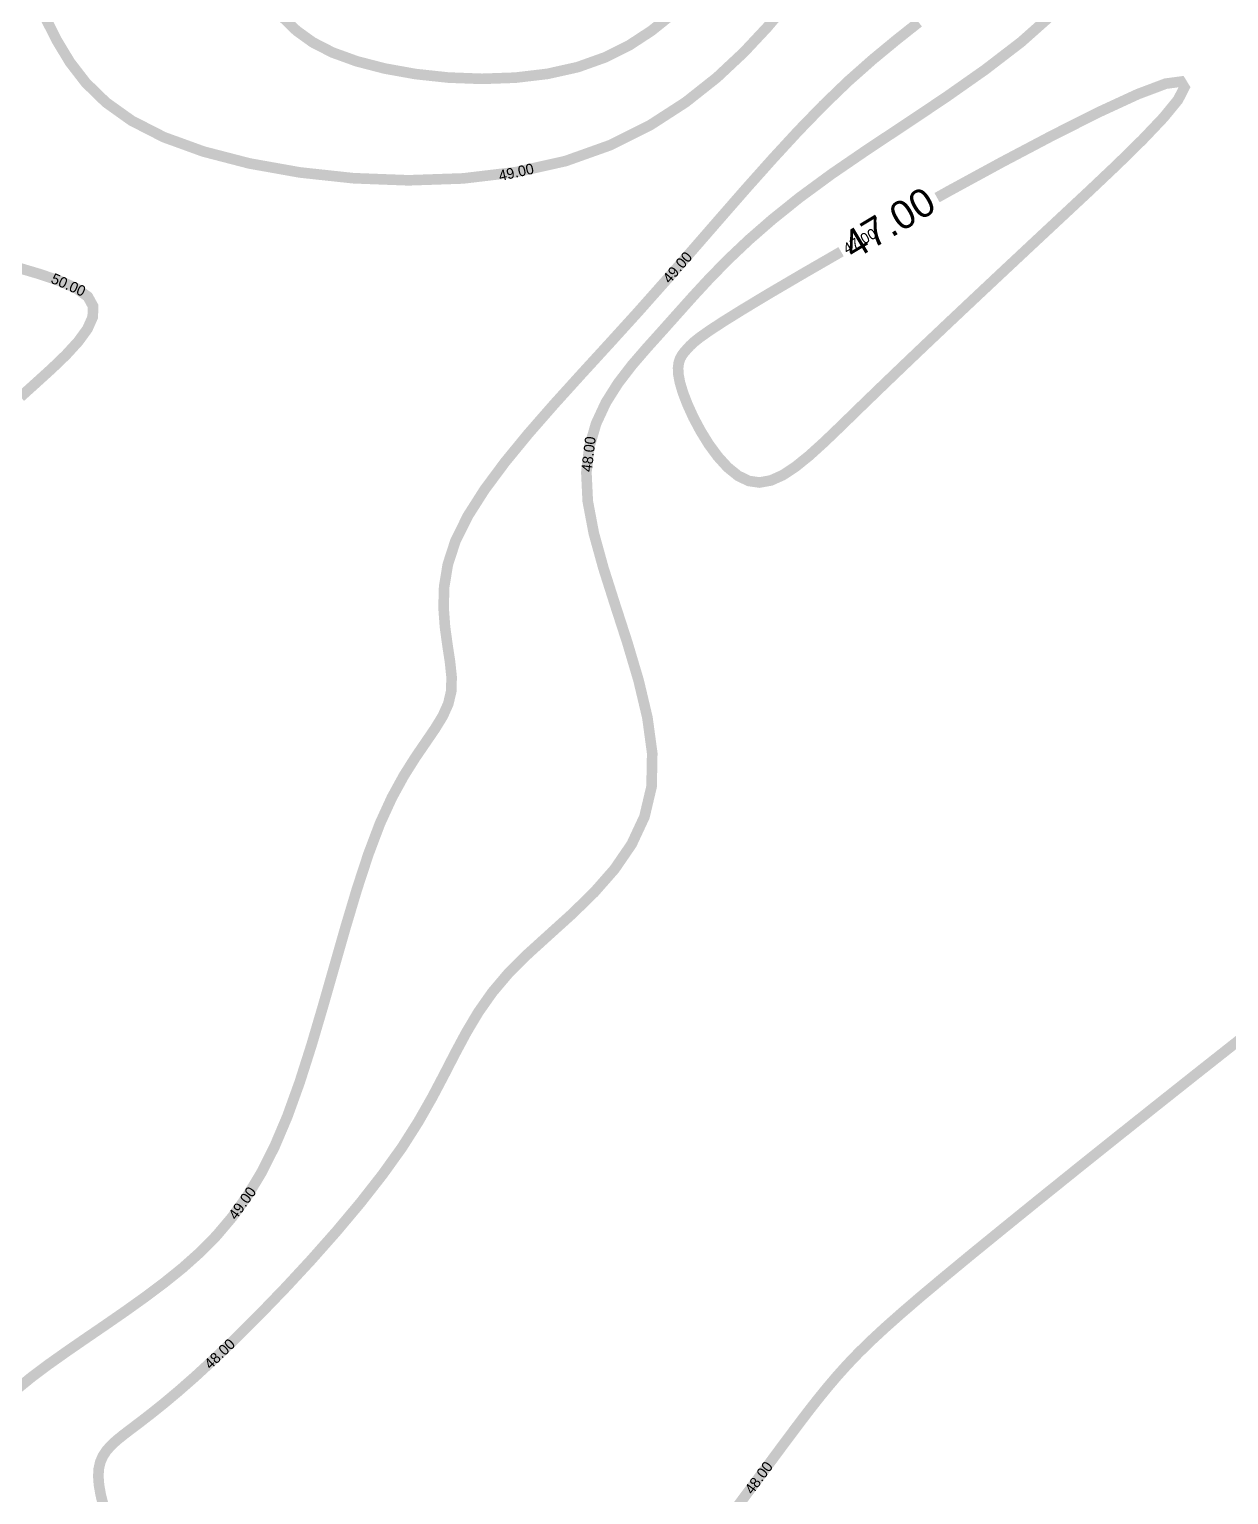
# Model space of a CAD drawing. Header units: metres. Extents: x 64 to 796628, y 142 to 671743.
# Drawn here: x 151.38 to 185.27, y 276.27 to 317.66 of the extents above; entities that cross this region are included whole.
import ezdxf
from ezdxf.enums import TextEntityAlignment as Align

# ---------------------------------------------------------------- set-up
doc = ezdxf.new("R2010")
doc.units = ezdxf.units.M
doc.header["$LTSCALE"] = 2
doc.layers.add('Cotation Courbes de niveau', color=246, linetype='Continuous')
doc.layers.add('COURBE PRINCIPALE', color=246, linetype='Continuous')

msp = doc.modelspace()

# ---------------------------------------------------------------- linework, layer by layer
at = {"layer": 'COURBE PRINCIPALE', "const_width": 0.3, "flags": 128}
for points, elevation in [([(151.859, 317.938), (152.168, 317.331), (152.531, 316.73), (152.98, 316.148), (153.55, 315.594), (154.274, 315.078), (155.186, 314.612), (156.306, 314.206), (157.603, 313.87), (159.029, 313.616), (160.542, 313.453), (162.093, 313.394), (163.639, 313.447), (165.134, 313.625), (166.533, 313.937), (167.798, 314.388), (168.928, 314.953), (169.929, 315.6), (170.81, 316.297), (171.576, 317.014), (172.235, 317.718), (172.794, 318.378)], 49), ([(151.859, 317.938), (152.168, 317.331), (152.531, 316.73), (152.98, 316.148), (153.55, 315.594), (154.274, 315.078), (155.186, 314.612), (156.306, 314.206), (157.603, 313.87), (159.029, 313.616), (160.542, 313.453), (162.093, 313.394), (163.639, 313.447), (165.134, 313.625), (166.533, 313.937), (167.798, 314.388), (168.928, 314.953), (169.929, 315.6), (170.81, 316.297), (171.576, 317.014), (172.235, 317.718), (172.794, 318.378)], 49), ([(151.859, 317.938), (152.168, 317.331), (152.531, 316.73), (152.98, 316.148), (153.55, 315.594), (154.274, 315.078), (155.186, 314.612), (156.306, 314.206), (157.603, 313.87), (159.029, 313.616), (160.542, 313.453), (162.093, 313.394), (163.639, 313.447), (165.134, 313.625), (166.533, 313.937), (167.798, 314.388), (168.928, 314.953), (169.929, 315.6), (170.81, 316.297), (171.576, 317.014), (172.235, 317.718), (172.794, 318.378)], 49), ([(151.859, 317.938), (152.168, 317.331), (152.531, 316.73), (152.98, 316.148), (153.55, 315.594), (154.274, 315.078), (155.186, 314.612), (156.306, 314.206), (157.603, 313.87), (159.029, 313.616), (160.542, 313.453), (162.093, 313.394), (163.639, 313.447), (165.134, 313.625), (166.533, 313.937), (167.798, 314.388), (168.928, 314.953), (169.929, 315.6), (170.81, 316.297), (171.576, 317.014), (172.235, 317.718), (172.794, 318.378)], 49), ([(151.859, 317.938), (152.168, 317.331), (152.531, 316.73), (152.98, 316.148), (153.55, 315.594), (154.274, 315.078), (155.186, 314.612), (156.306, 314.206), (157.603, 313.87), (159.029, 313.616), (160.542, 313.453), (162.093, 313.394), (163.639, 313.447), (165.134, 313.625), (166.533, 313.937), (167.798, 314.388), (168.928, 314.953), (169.929, 315.6), (170.81, 316.297), (171.576, 317.014), (172.235, 317.718), (172.794, 318.378)], 49), ([(176.512, 317.857), (175.885, 317.36), (175.217, 316.809), (174.524, 316.196), (173.819, 315.517), (173.103, 314.779), (172.377, 313.991), (171.639, 313.164), (170.89, 312.307), (170.128, 311.431), (169.354, 310.544), (168.566, 309.657), (167.767, 308.778), (166.975, 307.913), (166.207, 307.065), (165.484, 306.238), (164.825, 305.435), (164.249, 304.66), (163.776, 303.918), (163.425, 303.212), (163.208, 302.544), (163.105, 301.917), (163.088, 301.328), (163.128, 300.779), (163.198, 300.268), (163.27, 299.796), (163.315, 299.363), (163.306, 298.968), (163.221, 298.608), (163.065, 298.262), (162.849, 297.91), (162.587, 297.526), (162.288, 297.089), (161.964, 296.575), (161.628, 295.962), (161.291, 295.227), (160.962, 294.356), (160.64, 293.373), (160.322, 292.31), (160.004, 291.2), (159.684, 290.078), (159.358, 288.974), (159.023, 287.923), (158.675, 286.958), (158.312, 286.102), (157.932, 285.352), (157.532, 284.691), (157.112, 284.107), (156.671, 283.586), (156.205, 283.114), (155.715, 282.676), (155.198, 282.26), (154.655, 281.853), (154.096, 281.454), (153.531, 281.063), (152.972, 280.681), (152.431, 280.308), (151.919, 279.945), (151.448, 279.592), (151.028, 279.251)], 49), ([(176.512, 317.857), (175.885, 317.36), (175.217, 316.809), (174.524, 316.196), (173.819, 315.517), (173.103, 314.779), (172.377, 313.991), (171.639, 313.164), (170.89, 312.307), (170.128, 311.431), (169.354, 310.544), (168.566, 309.657), (167.767, 308.778), (166.975, 307.913), (166.207, 307.065), (165.484, 306.238), (164.825, 305.435), (164.249, 304.66), (163.776, 303.918), (163.425, 303.212), (163.208, 302.544), (163.105, 301.917), (163.088, 301.328), (163.128, 300.779), (163.198, 300.268), (163.27, 299.796), (163.315, 299.363), (163.306, 298.968), (163.221, 298.608), (163.065, 298.262), (162.849, 297.91), (162.587, 297.526), (162.288, 297.089), (161.964, 296.575), (161.628, 295.962), (161.291, 295.227), (160.962, 294.356), (160.64, 293.373), (160.322, 292.31), (160.004, 291.2), (159.684, 290.078), (159.358, 288.974), (159.023, 287.923), (158.675, 286.958), (158.312, 286.102), (157.932, 285.352), (157.532, 284.691), (157.112, 284.107), (156.671, 283.586), (156.205, 283.114), (155.715, 282.676), (155.198, 282.26), (154.655, 281.853), (154.096, 281.454), (153.531, 281.063), (152.972, 280.681), (152.431, 280.308), (151.919, 279.945), (151.448, 279.592), (151.028, 279.251)], 49), ([(176.512, 317.857), (175.885, 317.36), (175.217, 316.809), (174.524, 316.196), (173.819, 315.517), (173.103, 314.779), (172.377, 313.991), (171.639, 313.164), (170.89, 312.307), (170.128, 311.431), (169.354, 310.544), (168.566, 309.657), (167.767, 308.778), (166.975, 307.913), (166.207, 307.065), (165.484, 306.238), (164.825, 305.435), (164.249, 304.66), (163.776, 303.918), (163.425, 303.212), (163.208, 302.544), (163.105, 301.917), (163.088, 301.328), (163.128, 300.779), (163.198, 300.268), (163.27, 299.796), (163.315, 299.363), (163.306, 298.968), (163.221, 298.608), (163.065, 298.262), (162.849, 297.91), (162.587, 297.526), (162.288, 297.089), (161.964, 296.575), (161.628, 295.962), (161.291, 295.227), (160.962, 294.356), (160.64, 293.373), (160.322, 292.31), (160.004, 291.2), (159.684, 290.078), (159.358, 288.974), (159.023, 287.923), (158.675, 286.958), (158.312, 286.102), (157.932, 285.352), (157.532, 284.691), (157.112, 284.107), (156.671, 283.586), (156.205, 283.114), (155.715, 282.676), (155.198, 282.26), (154.655, 281.853), (154.096, 281.454), (153.531, 281.063), (152.972, 280.681), (152.431, 280.308), (151.919, 279.945), (151.448, 279.592), (151.028, 279.251)], 49), ([(176.512, 317.857), (175.885, 317.36), (175.217, 316.809), (174.524, 316.196), (173.819, 315.517), (173.103, 314.779), (172.377, 313.991), (171.639, 313.164), (170.89, 312.307), (170.128, 311.431), (169.354, 310.544), (168.566, 309.657), (167.767, 308.778), (166.975, 307.913), (166.207, 307.065), (165.484, 306.238), (164.825, 305.435), (164.249, 304.66), (163.776, 303.918), (163.425, 303.212), (163.208, 302.544), (163.105, 301.917), (163.088, 301.328), (163.128, 300.779), (163.198, 300.268), (163.27, 299.796), (163.315, 299.363), (163.306, 298.968), (163.221, 298.608), (163.065, 298.262), (162.849, 297.91), (162.587, 297.526), (162.288, 297.089), (161.964, 296.575), (161.628, 295.962), (161.291, 295.227), (160.962, 294.356), (160.64, 293.373), (160.322, 292.31), (160.004, 291.2), (159.684, 290.078), (159.358, 288.974), (159.023, 287.923), (158.675, 286.958), (158.312, 286.102), (157.932, 285.352), (157.532, 284.691), (157.112, 284.107), (156.671, 283.586), (156.205, 283.114), (155.715, 282.676), (155.198, 282.26), (154.655, 281.853), (154.096, 281.454), (153.531, 281.063), (152.972, 280.681), (152.431, 280.308), (151.919, 279.945), (151.448, 279.592), (151.028, 279.251)], 49), ([(176.512, 317.857), (175.885, 317.36), (175.217, 316.809), (174.524, 316.196), (173.819, 315.517), (173.103, 314.779), (172.377, 313.991), (171.639, 313.164), (170.89, 312.307), (170.128, 311.431), (169.354, 310.544), (168.566, 309.657), (167.767, 308.778), (166.975, 307.913), (166.207, 307.065), (165.484, 306.238), (164.825, 305.435), (164.249, 304.66), (163.776, 303.918), (163.425, 303.212), (163.208, 302.544), (163.105, 301.917), (163.088, 301.328), (163.128, 300.779), (163.198, 300.268), (163.27, 299.796), (163.315, 299.363), (163.306, 298.968), (163.221, 298.608), (163.065, 298.262), (162.849, 297.91), (162.587, 297.526), (162.288, 297.089), (161.964, 296.575), (161.628, 295.962), (161.291, 295.227), (160.962, 294.356), (160.64, 293.373), (160.322, 292.31), (160.004, 291.2), (159.684, 290.078), (159.358, 288.974), (159.023, 287.923), (158.675, 286.958), (158.312, 286.102), (157.932, 285.352), (157.532, 284.691), (157.112, 284.107), (156.671, 283.586), (156.205, 283.114), (155.715, 282.676), (155.198, 282.26), (154.655, 281.853), (154.096, 281.454), (153.531, 281.063), (152.972, 280.681), (152.431, 280.308), (151.919, 279.945), (151.448, 279.592), (151.028, 279.251)], 49), ([(180.292, 318.085), (179.411, 317.302), (178.392, 316.52), (177.292, 315.747), (176.164, 314.992), (175.065, 314.264), (174.049, 313.569), (173.159, 312.916), (172.389, 312.3), (171.721, 311.718), (171.136, 311.165), (170.616, 310.635), (170.144, 310.125), (169.701, 309.63), (169.268, 309.145), (168.834, 308.663), (168.411, 308.173), (168.018, 307.662), (167.674, 307.117), (167.398, 306.524), (167.208, 305.871), (167.123, 305.144), (167.162, 304.33), (167.334, 303.422), (167.606, 302.438), (167.936, 301.402), (168.281, 300.337), (168.599, 299.267), (168.848, 298.217), (168.984, 297.211), (168.966, 296.272), (168.764, 295.418), (168.402, 294.643), (167.917, 293.936), (167.345, 293.285), (166.723, 292.678), (166.088, 292.104), (165.477, 291.55), (164.927, 291.006), (164.465, 290.459), (164.075, 289.904), (163.735, 289.335), (163.419, 288.746), (163.103, 288.132), (162.763, 287.486), (162.375, 286.805), (161.915, 286.081), (161.364, 285.313), (160.739, 284.515), (160.06, 283.706), (159.349, 282.903), (158.627, 282.124), (157.917, 281.388), (157.24, 280.711), (156.618, 280.114), (156.068, 279.607), (155.588, 279.186), (155.172, 278.838), (154.814, 278.552), (154.509, 278.316), (154.249, 278.12), (154.03, 277.952), (153.844, 277.801), (153.687, 277.655), (153.558, 277.508), (153.458, 277.354), (153.387, 277.188), (153.345, 277.002), (153.333, 276.79), (153.351, 276.548), (153.4, 276.269), (153.479, 275.948)], 48), ([(180.292, 318.085), (179.411, 317.302), (178.392, 316.52), (177.292, 315.747), (176.164, 314.992), (175.065, 314.264), (174.049, 313.569), (173.159, 312.916), (172.389, 312.3), (171.721, 311.718), (171.136, 311.165), (170.616, 310.635), (170.144, 310.125), (169.701, 309.63), (169.268, 309.145), (168.834, 308.663), (168.411, 308.173), (168.018, 307.662), (167.674, 307.117), (167.398, 306.524), (167.208, 305.871), (167.123, 305.144), (167.162, 304.33), (167.334, 303.422), (167.606, 302.438), (167.936, 301.402), (168.281, 300.337), (168.599, 299.267), (168.848, 298.217), (168.984, 297.211), (168.966, 296.272), (168.764, 295.418), (168.402, 294.643), (167.917, 293.936), (167.345, 293.285), (166.723, 292.678), (166.088, 292.104), (165.477, 291.55), (164.927, 291.006), (164.465, 290.459), (164.075, 289.904), (163.735, 289.335), (163.419, 288.746), (163.103, 288.132), (162.763, 287.486), (162.375, 286.805), (161.915, 286.081), (161.364, 285.313), (160.739, 284.515), (160.06, 283.706), (159.349, 282.903), (158.627, 282.124), (157.917, 281.388), (157.24, 280.711), (156.618, 280.114), (156.068, 279.607), (155.588, 279.186), (155.172, 278.838), (154.814, 278.552), (154.509, 278.316), (154.249, 278.12), (154.03, 277.952), (153.844, 277.801), (153.687, 277.655), (153.558, 277.508), (153.458, 277.354), (153.387, 277.188), (153.345, 277.002), (153.333, 276.79), (153.351, 276.548), (153.4, 276.269), (153.479, 275.948)], 48), ([(180.292, 318.085), (179.411, 317.302), (178.392, 316.52), (177.292, 315.747), (176.164, 314.992), (175.065, 314.264), (174.049, 313.569), (173.159, 312.916), (172.389, 312.3), (171.721, 311.718), (171.136, 311.165), (170.616, 310.635), (170.144, 310.125), (169.701, 309.63), (169.268, 309.145), (168.834, 308.663), (168.411, 308.173), (168.018, 307.662), (167.674, 307.117), (167.398, 306.524), (167.208, 305.871), (167.123, 305.144), (167.162, 304.33), (167.334, 303.422), (167.606, 302.438), (167.936, 301.402), (168.281, 300.337), (168.599, 299.267), (168.848, 298.217), (168.984, 297.211), (168.966, 296.272), (168.764, 295.418), (168.402, 294.643), (167.917, 293.936), (167.345, 293.285), (166.723, 292.678), (166.088, 292.104), (165.477, 291.55), (164.927, 291.006), (164.465, 290.459), (164.075, 289.904), (163.735, 289.335), (163.419, 288.746), (163.103, 288.132), (162.763, 287.486), (162.375, 286.805), (161.915, 286.081), (161.364, 285.313), (160.739, 284.515), (160.06, 283.706), (159.349, 282.903), (158.627, 282.124), (157.917, 281.388), (157.24, 280.711), (156.618, 280.114), (156.068, 279.607), (155.588, 279.186), (155.172, 278.838), (154.814, 278.552), (154.509, 278.316), (154.249, 278.12), (154.03, 277.952), (153.844, 277.801), (153.687, 277.655), (153.558, 277.508), (153.458, 277.354), (153.387, 277.188), (153.345, 277.002), (153.333, 276.79), (153.351, 276.548), (153.4, 276.269), (153.479, 275.948)], 48), ([(180.292, 318.085), (179.411, 317.302), (178.392, 316.52), (177.292, 315.747), (176.164, 314.992), (175.065, 314.264), (174.049, 313.569), (173.159, 312.916), (172.389, 312.3), (171.721, 311.718), (171.136, 311.165), (170.616, 310.635), (170.144, 310.125), (169.701, 309.63), (169.268, 309.145), (168.834, 308.663), (168.411, 308.173), (168.018, 307.662), (167.674, 307.117), (167.398, 306.524), (167.208, 305.871), (167.123, 305.144), (167.162, 304.33), (167.334, 303.422), (167.606, 302.438), (167.936, 301.402), (168.281, 300.337), (168.599, 299.267), (168.848, 298.217), (168.984, 297.211), (168.966, 296.272), (168.764, 295.418), (168.402, 294.643), (167.917, 293.936), (167.345, 293.285), (166.723, 292.678), (166.088, 292.104), (165.477, 291.55), (164.927, 291.006), (164.465, 290.459), (164.075, 289.904), (163.735, 289.335), (163.419, 288.746), (163.103, 288.132), (162.763, 287.486), (162.375, 286.805), (161.915, 286.081), (161.364, 285.313), (160.739, 284.515), (160.06, 283.706), (159.349, 282.903), (158.627, 282.124), (157.917, 281.388), (157.24, 280.711), (156.618, 280.114), (156.068, 279.607), (155.588, 279.186), (155.172, 278.838), (154.814, 278.552), (154.509, 278.316), (154.249, 278.12), (154.03, 277.952), (153.844, 277.801), (153.687, 277.655), (153.558, 277.508), (153.458, 277.354), (153.387, 277.188), (153.345, 277.002), (153.333, 276.79), (153.351, 276.548), (153.4, 276.269), (153.479, 275.948)], 48), ([(180.292, 318.085), (179.411, 317.302), (178.392, 316.52), (177.292, 315.747), (176.164, 314.992), (175.065, 314.264), (174.049, 313.569), (173.159, 312.916), (172.389, 312.3), (171.721, 311.718), (171.136, 311.165), (170.616, 310.635), (170.144, 310.125), (169.701, 309.63), (169.268, 309.145), (168.834, 308.663), (168.411, 308.173), (168.018, 307.662), (167.674, 307.117), (167.398, 306.524), (167.208, 305.871), (167.123, 305.144), (167.162, 304.33), (167.334, 303.422), (167.606, 302.438), (167.936, 301.402), (168.281, 300.337), (168.599, 299.267), (168.848, 298.217), (168.984, 297.211), (168.966, 296.272), (168.764, 295.418), (168.402, 294.643), (167.917, 293.936), (167.345, 293.285), (166.723, 292.678), (166.088, 292.104), (165.477, 291.55), (164.927, 291.006), (164.465, 290.459), (164.075, 289.904), (163.735, 289.335), (163.419, 288.746), (163.103, 288.132), (162.763, 287.486), (162.375, 286.805), (161.915, 286.081), (161.364, 285.313), (160.739, 284.515), (160.06, 283.706), (159.349, 282.903), (158.627, 282.124), (157.917, 281.388), (157.24, 280.711), (156.618, 280.114), (156.068, 279.607), (155.588, 279.186), (155.172, 278.838), (154.814, 278.552), (154.509, 278.316), (154.249, 278.12), (154.03, 277.952), (153.844, 277.801), (153.687, 277.655), (153.558, 277.508), (153.458, 277.354), (153.387, 277.188), (153.345, 277.002), (153.333, 276.79), (153.351, 276.548), (153.4, 276.269), (153.479, 275.948)], 48), ([(158.549, 317.993), (158.935, 317.619), (159.391, 317.291), (159.95, 317.004), (160.635, 316.756), (161.427, 316.551), (162.298, 316.395), (163.222, 316.296), (164.17, 316.26), (165.115, 316.293), (166.028, 316.401), (166.882, 316.592), (167.655, 316.868), (168.348, 317.216), (168.966, 317.62), (169.516, 318.063)], 48), ([(158.549, 317.993), (158.935, 317.619), (159.391, 317.291), (159.95, 317.004), (160.635, 316.756), (161.427, 316.551), (162.298, 316.395), (163.222, 316.296), (164.17, 316.26), (165.115, 316.293), (166.028, 316.401), (166.882, 316.592), (167.655, 316.868), (168.348, 317.216), (168.966, 317.62), (169.516, 318.063)], 48), ([(158.549, 317.993), (158.935, 317.619), (159.391, 317.291), (159.95, 317.004), (160.635, 316.756), (161.427, 316.551), (162.298, 316.395), (163.222, 316.296), (164.17, 316.26), (165.115, 316.293), (166.028, 316.401), (166.882, 316.592), (167.655, 316.868), (168.348, 317.216), (168.966, 317.62), (169.516, 318.063)], 48), ([(158.549, 317.993), (158.935, 317.619), (159.391, 317.291), (159.95, 317.004), (160.635, 316.756), (161.427, 316.551), (162.298, 316.395), (163.222, 316.296), (164.17, 316.26), (165.115, 316.293), (166.028, 316.401), (166.882, 316.592), (167.655, 316.868), (168.348, 317.216), (168.966, 317.62), (169.516, 318.063)], 48), ([(158.549, 317.993), (158.935, 317.619), (159.391, 317.291), (159.95, 317.004), (160.635, 316.756), (161.427, 316.551), (162.298, 316.395), (163.222, 316.296), (164.17, 316.26), (165.115, 316.293), (166.028, 316.401), (166.882, 316.592), (167.655, 316.868), (168.348, 317.216), (168.966, 317.62), (169.516, 318.063)], 48), ([(174.32, 311.378), (173.268, 310.771), (172.294, 310.2), (171.545, 309.749), (170.989, 309.403), (170.594, 309.144), (170.327, 308.955), (170.155, 308.818), (170.047, 308.716), (169.97, 308.632), (169.898, 308.551), (169.831, 308.464), (169.774, 308.362), (169.733, 308.24), (169.715, 308.09), (169.724, 307.905), (169.768, 307.677), (169.851, 307.399), (169.977, 307.069), (170.144, 306.702), (170.347, 306.32), (170.579, 305.943), (170.837, 305.592), (171.114, 305.288), (171.407, 305.051), (171.709, 304.903), (172.017, 304.859), (172.337, 304.917), (172.673, 305.067), (173.032, 305.304), (173.421, 305.618), (173.845, 306.002), (174.31, 306.448), (174.823, 306.948), (175.389, 307.495), (176.003, 308.085), (176.663, 308.714), (177.364, 309.377), (178.101, 310.071), (178.87, 310.793), (179.667, 311.538), (180.487, 312.303), (181.319, 313.079), (182.12, 313.837), (182.84, 314.544), (183.43, 315.165), (183.841, 315.667), (184.021, 316.017), (183.921, 316.181), (183.493, 316.124), (182.706, 315.828), (181.62, 315.327), (180.314, 314.671), (178.867, 313.908), (177.36, 313.088), (177.031, 312.905)], 47), ([(174.32, 311.378), (173.268, 310.771), (172.294, 310.2), (171.545, 309.749), (170.989, 309.403), (170.594, 309.144), (170.327, 308.955), (170.155, 308.818), (170.047, 308.716), (169.97, 308.632), (169.898, 308.551), (169.831, 308.464), (169.774, 308.362), (169.733, 308.24), (169.715, 308.09), (169.724, 307.905), (169.768, 307.677), (169.851, 307.399), (169.977, 307.069), (170.144, 306.702), (170.347, 306.32), (170.579, 305.943), (170.837, 305.592), (171.114, 305.288), (171.407, 305.051), (171.709, 304.903), (172.017, 304.859), (172.337, 304.917), (172.673, 305.067), (173.032, 305.304), (173.421, 305.618), (173.845, 306.002), (174.31, 306.448), (174.823, 306.948), (175.389, 307.495), (176.003, 308.085), (176.663, 308.714), (177.364, 309.377), (178.101, 310.071), (178.87, 310.793), (179.667, 311.538), (180.487, 312.303), (181.319, 313.079), (182.12, 313.837), (182.84, 314.544), (183.43, 315.165), (183.841, 315.667), (184.021, 316.017), (183.921, 316.181), (183.493, 316.124), (182.706, 315.828), (181.62, 315.327), (180.314, 314.671), (178.867, 313.908), (177.36, 313.088), (177.031, 312.905)], 47), ([(174.32, 311.378), (173.268, 310.771), (172.294, 310.2), (171.545, 309.749), (170.989, 309.403), (170.594, 309.144), (170.327, 308.955), (170.155, 308.818), (170.047, 308.716), (169.97, 308.632), (169.898, 308.551), (169.831, 308.464), (169.774, 308.362), (169.733, 308.24), (169.715, 308.09), (169.724, 307.905), (169.768, 307.677), (169.851, 307.399), (169.977, 307.069), (170.144, 306.702), (170.347, 306.32), (170.579, 305.943), (170.837, 305.592), (171.114, 305.288), (171.407, 305.051), (171.709, 304.903), (172.017, 304.859), (172.337, 304.917), (172.673, 305.067), (173.032, 305.304), (173.421, 305.618), (173.845, 306.002), (174.31, 306.448), (174.823, 306.948), (175.389, 307.495), (176.003, 308.085), (176.663, 308.714), (177.364, 309.377), (178.101, 310.071), (178.87, 310.793), (179.667, 311.538), (180.487, 312.303), (181.319, 313.079), (182.12, 313.837), (182.84, 314.544), (183.43, 315.165), (183.841, 315.667), (184.021, 316.017), (183.921, 316.181), (183.493, 316.124), (182.706, 315.828), (181.62, 315.327), (180.314, 314.671), (178.867, 313.908), (177.36, 313.088), (177.031, 312.905)], 47), ([(174.32, 311.378), (173.268, 310.771), (172.294, 310.2), (171.545, 309.749), (170.989, 309.403), (170.594, 309.144), (170.327, 308.955), (170.155, 308.818), (170.047, 308.716), (169.97, 308.632), (169.898, 308.551), (169.831, 308.464), (169.774, 308.362), (169.733, 308.24), (169.715, 308.09), (169.724, 307.905), (169.768, 307.677), (169.851, 307.399), (169.977, 307.069), (170.144, 306.702), (170.347, 306.32), (170.579, 305.943), (170.837, 305.592), (171.114, 305.288), (171.407, 305.051), (171.709, 304.903), (172.017, 304.859), (172.337, 304.917), (172.673, 305.067), (173.032, 305.304), (173.421, 305.618), (173.845, 306.002), (174.31, 306.448), (174.823, 306.948), (175.389, 307.495), (176.003, 308.085), (176.663, 308.714), (177.364, 309.377), (178.101, 310.071), (178.87, 310.793), (179.667, 311.538), (180.487, 312.303), (181.319, 313.079), (182.12, 313.837), (182.84, 314.544), (183.43, 315.165), (183.841, 315.667), (184.021, 316.017), (183.921, 316.181), (183.493, 316.124), (182.706, 315.828), (181.62, 315.327), (180.314, 314.671), (178.867, 313.908), (177.36, 313.088), (177.031, 312.905)], 47), ([(174.32, 311.378), (173.268, 310.771), (172.294, 310.2), (171.545, 309.749), (170.989, 309.403), (170.594, 309.144), (170.327, 308.955), (170.155, 308.818), (170.047, 308.716), (169.97, 308.632), (169.898, 308.551), (169.831, 308.464), (169.774, 308.362), (169.733, 308.24), (169.715, 308.09), (169.724, 307.905), (169.768, 307.677), (169.851, 307.399), (169.977, 307.069), (170.144, 306.702), (170.347, 306.32), (170.579, 305.943), (170.837, 305.592), (171.114, 305.288), (171.407, 305.051), (171.709, 304.903), (172.017, 304.859), (172.337, 304.917), (172.673, 305.067), (173.032, 305.304), (173.421, 305.618), (173.845, 306.002), (174.31, 306.448), (174.823, 306.948), (175.389, 307.495), (176.003, 308.085), (176.663, 308.714), (177.364, 309.377), (178.101, 310.071), (178.87, 310.793), (179.667, 311.538), (180.487, 312.303), (181.319, 313.079), (182.12, 313.837), (182.84, 314.544), (183.43, 315.165), (183.841, 315.667), (184.021, 316.017), (183.921, 316.181), (183.493, 316.124), (182.706, 315.828), (181.62, 315.327), (180.314, 314.671), (178.867, 313.908), (177.36, 313.088), (177.031, 312.905)], 47), ([(151.134, 307.276), (151.581, 307.679), (152.019, 308.077), (152.423, 308.466), (152.767, 308.842), (153.026, 309.198), (153.174, 309.531), (153.186, 309.836), (153.037, 310.107), (152.711, 310.344), (152.235, 310.556), (151.646, 310.754), (150.981, 310.951)], 50), ([(151.134, 307.276), (151.581, 307.679), (152.019, 308.077), (152.423, 308.466), (152.767, 308.842), (153.026, 309.198), (153.174, 309.531), (153.186, 309.836), (153.037, 310.107), (152.711, 310.344), (152.235, 310.556), (151.646, 310.754), (150.981, 310.951)], 50), ([(151.134, 307.276), (151.581, 307.679), (152.019, 308.077), (152.423, 308.466), (152.767, 308.842), (153.026, 309.198), (153.174, 309.531), (153.186, 309.836), (153.037, 310.107), (152.711, 310.344), (152.235, 310.556), (151.646, 310.754), (150.981, 310.951)], 50), ([(151.134, 307.276), (151.581, 307.679), (152.019, 308.077), (152.423, 308.466), (152.767, 308.842), (153.026, 309.198), (153.174, 309.531), (153.186, 309.836), (153.037, 310.107), (152.711, 310.344), (152.235, 310.556), (151.646, 310.754), (150.981, 310.951)], 50), ([(151.134, 307.276), (151.581, 307.679), (152.019, 308.077), (152.423, 308.466), (152.767, 308.842), (153.026, 309.198), (153.174, 309.531), (153.186, 309.836), (153.037, 310.107), (152.711, 310.344), (152.235, 310.556), (151.646, 310.754), (150.981, 310.951)], 50), ([(171.369, 275.91), (171.872, 276.587), (172.314, 277.183), (172.703, 277.708), (173.051, 278.173), (173.365, 278.587), (173.658, 278.962), (173.938, 279.306), (174.214, 279.631), (174.499, 279.947), (174.806, 280.268), (175.152, 280.607), (175.551, 280.977), (176.021, 281.394), (176.576, 281.871), (177.233, 282.421), (178.006, 283.059), (178.906, 283.792), (179.911, 284.606), (180.994, 285.477), (182.129, 286.385), (183.288, 287.307), (184.443, 288.223), (185.568, 289.11)], 48), ([(171.369, 275.91), (171.872, 276.587), (172.314, 277.183), (172.703, 277.708), (173.051, 278.173), (173.365, 278.587), (173.658, 278.962), (173.938, 279.306), (174.214, 279.631), (174.499, 279.947), (174.806, 280.268), (175.152, 280.607), (175.551, 280.977), (176.021, 281.394), (176.576, 281.871), (177.233, 282.421), (178.006, 283.059), (178.906, 283.792), (179.911, 284.606), (180.994, 285.477), (182.129, 286.385), (183.288, 287.307), (184.443, 288.223), (185.568, 289.11)], 48), ([(171.369, 275.91), (171.872, 276.587), (172.314, 277.183), (172.703, 277.708), (173.051, 278.173), (173.365, 278.587), (173.658, 278.962), (173.938, 279.306), (174.214, 279.631), (174.499, 279.947), (174.806, 280.268), (175.152, 280.607), (175.551, 280.977), (176.021, 281.394), (176.576, 281.871), (177.233, 282.421), (178.006, 283.059), (178.906, 283.792), (179.911, 284.606), (180.994, 285.477), (182.129, 286.385), (183.288, 287.307), (184.443, 288.223), (185.568, 289.11)], 48), ([(171.369, 275.91), (171.872, 276.587), (172.314, 277.183), (172.703, 277.708), (173.051, 278.173), (173.365, 278.587), (173.658, 278.962), (173.938, 279.306), (174.214, 279.631), (174.499, 279.947), (174.806, 280.268), (175.152, 280.607), (175.551, 280.977), (176.021, 281.394), (176.576, 281.871), (177.233, 282.421), (178.006, 283.059), (178.906, 283.792), (179.911, 284.606), (180.994, 285.477), (182.129, 286.385), (183.288, 287.307), (184.443, 288.223), (185.568, 289.11)], 48), ([(171.369, 275.91), (171.872, 276.587), (172.314, 277.183), (172.703, 277.708), (173.051, 278.173), (173.365, 278.587), (173.658, 278.962), (173.938, 279.306), (174.214, 279.631), (174.499, 279.947), (174.806, 280.268), (175.152, 280.607), (175.551, 280.977), (176.021, 281.394), (176.576, 281.871), (177.233, 282.421), (178.006, 283.059), (178.906, 283.792), (179.911, 284.606), (180.994, 285.477), (182.129, 286.385), (183.288, 287.307), (184.443, 288.223), (185.568, 289.11)], 48)]:
    msp.add_lwpolyline(points, dxfattribs=dict(at, elevation=elevation))

# ---------------------------------------------------------------- texts
at = {"layer": 'Cotation Courbes de niveau'}
for s, rotation, oblique, p in [('49.00', 12.5965, 0, (165.139, 313.626, 49)), ('49.00', 12.5965, 0, (165.139, 313.626, 49)), ('49.00', 12.5965, 0, (165.139, 313.626, 49)), ('49.00', 12.5965, 0, (165.139, 313.626, 49)), ('49.00', 12.5965, 0, (165.139, 313.626, 49)), ('49.00', 12.5965, 0, (165.139, 313.626, 49)), ('49.00', 12.5965, 0, (165.139, 313.626, 49)), ('49.00', 12.5965, 0, (165.139, 313.626, 49)), ('49.00', 12.5965, 0, (165.139, 313.626, 49)), ('49.00', 12.5965, 0, (165.139, 313.626, 49)), ('49.00', 12.5965, 0, (165.139, 313.626, 49)), ('49.00', 12.5965, 0, (165.139, 313.626, 49)), ('49.00', 12.5965, 0, (165.139, 313.626, 49)), ('49.00', 12.5965, 0, (165.139, 313.626, 49)), ('49.00', 12.5965, 0, (165.139, 313.626, 49)), ('49.00', 12.5965, 0, (165.139, 313.626, 49)), ('49.00', 12.5965, 0, (165.139, 313.626, 49)), ('49.00', 12.5965, 0, (165.139, 313.626, 49)), ('49.00', 12.5965, 0, (165.139, 313.626, 49)), ('49.00', 12.5965, 0, (165.139, 313.626, 49)), ('49.00', 12.5965, 0, (165.139, 313.626, 49)), ('49.00', 12.5965, 0, (165.139, 313.626, 49)), ('49.00', 12.5965, 0, (165.139, 313.626, 49)), ('49.00', 12.5965, 0, (165.139, 313.626, 49)), ('49.00', 12.5965, 0, (165.139, 313.626, 49)), ('49.00', 12.5965, 0, (165.139, 313.626, 49)), ('49.00', 12.5965, 0, (165.139, 313.626, 49)), ('49.00', 12.5965, 0, (165.139, 313.626, 49)), ('49.00', 12.5965, 0, (165.139, 313.626, 49)), ('49.00', 12.5965, 0, (165.139, 313.626, 49)), ('49.00', 12.5965, 0, (165.139, 313.626, 49)), ('49.00', 12.5965, 0, (165.139, 313.626, 49)), ('49.00', 12.5965, 0, (165.139, 313.626, 49)), ('49.00', 12.5965, 0, (165.139, 313.626, 49)), ('49.00', 12.5965, 0, (165.139, 313.626, 49)), ('49.00', 12.5965, 0, (165.139, 313.626, 49)), ('49.00', 12.5965, 0, (165.139, 313.626, 49)), ('49.00', 12.5965, 0, (165.139, 313.626, 49)), ('49.00', 12.5965, 0, (165.139, 313.626, 49)), ('49.00', 12.5965, 0, (165.139, 313.626, 49)), ('49.00', 12.5965, 0, (165.139, 313.626, 49)), ('49.00', 12.5965, 0, (165.139, 313.626, 49)), ('49.00', 12.5965, 0, (165.139, 313.626, 49)), ('49.00', 12.5965, 0, (165.139, 313.626, 49)), ('49.00', 12.5965, 0, (165.139, 313.626, 49)), ('49.00', 12.5965, 0, (165.139, 313.626, 49)), ('49.00', 12.5965, 0, (165.139, 313.626, 49)), ('49.00', 12.5965, 0, (165.139, 313.626, 49)), ('49.00', 12.5965, 0, (165.139, 313.626, 49)), ('49.00', 12.5965, 0, (165.139, 313.626, 49)), ('49.00', 12.5965, 0, (165.139, 313.626, 49)), ('49.00', 12.5965, 0, (165.139, 313.626, 49)), ('49.00', 12.5965, 0, (165.139, 313.626, 49)), ('49.00', 12.5965, 0, (165.139, 313.626, 49)), ('49.00', 12.5965, 0, (165.139, 313.626, 49)), ('49.00', 12.5965, 0, (165.139, 313.626, 49)), ('49.00', 12.5965, 0, (165.139, 313.626, 49)), ('49.00', 12.5965, 0, (165.139, 313.626, 49)), ('49.00', 12.5965, 0, (165.139, 313.626, 49)), ('49.00', 12.5965, 0, (165.139, 313.626, 49)), ('49.00', 12.5965, 0, (165.139, 313.626, 49)), ('49.00', 12.5965, 0, (165.139, 313.626, 49)), ('49.00', 12.5965, 0, (165.139, 313.626, 49)), ('49.00', 12.5965, 0, (165.139, 313.626, 49)), ('49.00', 12.5965, 0, (165.139, 313.626, 49)), ('49.00', 12.5965, 0, (165.139, 313.626, 49)), ('49.00', 12.5965, 0, (165.139, 313.626, 49)), ('49.00', 12.5965, 0, (165.139, 313.626, 49)), ('49.00', 12.5965, 0, (165.139, 313.626, 49)), ('49.00', 12.5965, 0, (165.139, 313.626, 49)), ('49.00', 12.5965, 0, (165.139, 313.626, 49)), ('49.00', 12.5965, 0, (165.139, 313.626, 49)), ('49.00', 12.5965, 0, (165.139, 313.626, 49)), ('49.00', 12.5965, 0, (165.139, 313.626, 49)), ('49.00', 12.5965, 0, (165.139, 313.626, 49)), ('49.00', 12.5965, 0, (165.139, 313.626, 49)), ('49.00', 12.5965, 0, (165.139, 313.626, 49)), ('49.00', 12.5965, 0, (165.139, 313.626, 49)), ('49.00', 12.5965, 0, (165.139, 313.626, 49)), ('49.00', 12.5965, 0, (165.139, 313.626, 49)), ('47.00', 29.5565, 0, (174.85, 311.68, 47)), ('47.00', 29.5565, 0, (174.85, 311.68, 47)), ('47.00', 29.5565, 0, (174.85, 311.68, 47)), ('47.00', 29.5565, 0, (174.85, 311.68, 47)), ('47.00', 29.5565, 0, (174.85, 311.68, 47)), ('47.00', 29.5565, 0, (174.85, 311.68, 47)), ('47.00', 29.5565, 0, (174.85, 311.68, 47)), ('47.00', 29.5565, 0, (174.85, 311.68, 47)), ('47.00', 29.5565, 0, (174.85, 311.68, 47)), ('47.00', 29.5565, 0, (174.85, 311.68, 47)), ('47.00', 29.5565, 0, (174.85, 311.68, 47)), ('47.00', 29.5565, 0, (174.85, 311.68, 47)), ('47.00', 29.5565, 0, (174.85, 311.68, 47)), ('47.00', 29.5565, 0, (174.85, 311.68, 47)), ('47.00', 29.5565, 0, (174.85, 311.68, 47)), ('47.00', 29.5565, 0, (174.85, 311.68, 47)), ('47.00', 29.5565, 0, (174.85, 311.68, 47)), ('47.00', 29.5565, 0, (174.85, 311.68, 47)), ('47.00', 29.5565, 0, (174.85, 311.68, 47)), ('47.00', 29.5565, 0, (174.85, 311.68, 47)), ('47.00', 29.5565, 0, (174.85, 311.68, 47)), ('47.00', 29.5565, 0, (174.85, 311.68, 47)), ('47.00', 29.5565, 0, (174.85, 311.68, 47)), ('47.00', 29.5565, 0, (174.85, 311.68, 47)), ('47.00', 29.5565, 0, (174.85, 311.68, 47)), ('47.00', 29.5565, 0, (174.85, 311.68, 47)), ('47.00', 29.5565, 0, (174.85, 311.68, 47)), ('47.00', 29.5565, 0, (174.85, 311.68, 47)), ('47.00', 29.5565, 0, (174.85, 311.68, 47)), ('47.00', 29.5565, 0, (174.85, 311.68, 47)), ('47.00', 29.5565, 0, (174.85, 311.68, 47)), ('47.00', 29.5565, 0, (174.85, 311.68, 47)), ('47.00', 29.5565, 0, (174.85, 311.68, 47)), ('47.00', 29.5565, 0, (174.85, 311.68, 47)), ('47.00', 29.5565, 0, (174.85, 311.68, 47)), ('49.00', 48.8625, 360, (169.694, 310.934, 49)), ('49.00', 48.8625, 360, (169.694, 310.934, 49)), ('49.00', 48.8625, 360, (169.694, 310.934, 49)), ('49.00', 48.8625, 360, (169.694, 310.934, 49)), ('49.00', 48.8625, 360, (169.694, 310.934, 49)), ('49.00', 48.8625, 360, (169.694, 310.934, 49)), ('49.00', 48.8625, 360, (169.694, 310.934, 49)), ('49.00', 48.8625, 360, (169.694, 310.934, 49)), ('49.00', 48.8625, 360, (169.694, 310.934, 49)), ('49.00', 48.8625, 360, (169.694, 310.934, 49)), ('49.00', 48.8625, 360, (169.694, 310.934, 49)), ('49.00', 48.8625, 360, (169.694, 310.934, 49)), ('49.00', 48.8625, 360, (169.694, 310.934, 49)), ('49.00', 48.8625, 360, (169.694, 310.934, 49)), ('49.00', 48.8625, 360, (169.694, 310.934, 49)), ('49.00', 48.8625, 360, (169.694, 310.934, 49)), ('49.00', 48.8625, 360, (169.694, 310.934, 49)), ('49.00', 48.8625, 360, (169.694, 310.934, 49)), ('49.00', 48.8625, 360, (169.694, 310.934, 49)), ('49.00', 48.8625, 360, (169.694, 310.934, 49)), ('49.00', 48.8625, 360, (169.694, 310.934, 49)), ('49.00', 48.8625, 360, (169.694, 310.934, 49)), ('49.00', 48.8625, 360, (169.694, 310.934, 49)), ('49.00', 48.8625, 360, (169.694, 310.934, 49)), ('49.00', 48.8625, 360, (169.694, 310.934, 49)), ('49.00', 48.8625, 360, (169.694, 310.934, 49)), ('49.00', 48.8625, 360, (169.694, 310.934, 49)), ('49.00', 48.8625, 360, (169.694, 310.934, 49)), ('49.00', 48.8625, 360, (169.694, 310.934, 49)), ('49.00', 48.8625, 360, (169.694, 310.934, 49)), ('49.00', 48.8625, 360, (169.694, 310.934, 49)), ('49.00', 48.8625, 360, (169.694, 310.934, 49)), ('49.00', 48.8625, 360, (169.694, 310.934, 49)), ('49.00', 48.8625, 360, (169.694, 310.934, 49)), ('49.00', 48.8625, 360, (169.694, 310.934, 49)), ('49.00', 48.8625, 360, (169.694, 310.934, 49)), ('49.00', 48.8625, 360, (169.694, 310.934, 49)), ('49.00', 48.8625, 360, (169.694, 310.934, 49)), ('49.00', 48.8625, 360, (169.694, 310.934, 49)), ('49.00', 48.8625, 360, (169.694, 310.934, 49)), ('49.00', 48.8625, 360, (169.694, 310.934, 49)), ('49.00', 48.8625, 360, (169.694, 310.934, 49)), ('49.00', 48.8625, 360, (169.694, 310.934, 49)), ('49.00', 48.8625, 360, (169.694, 310.934, 49)), ('49.00', 48.8625, 360, (169.694, 310.934, 49)), ('49.00', 48.8625, 360, (169.694, 310.934, 49)), ('49.00', 48.8625, 360, (169.694, 310.934, 49)), ('49.00', 48.8625, 360, (169.694, 310.934, 49)), ('49.00', 48.8625, 360, (169.694, 310.934, 49)), ('49.00', 48.8625, 360, (169.694, 310.934, 49)), ('49.00', 48.8625, 360, (169.694, 310.934, 49)), ('49.00', 48.8625, 360, (169.694, 310.934, 49)), ('49.00', 48.8625, 360, (169.694, 310.934, 49)), ('49.00', 48.8625, 360, (169.694, 310.934, 49)), ('49.00', 48.8625, 360, (169.694, 310.934, 49)), ('49.00', 48.8625, 360, (169.694, 310.934, 49)), ('49.00', 48.8625, 360, (169.694, 310.934, 49)), ('49.00', 48.8625, 360, (169.694, 310.934, 49)), ('49.00', 48.8625, 360, (169.694, 310.934, 49)), ('49.00', 48.8625, 360, (169.694, 310.934, 49)), ('49.00', 48.8625, 360, (169.694, 310.934, 49)), ('49.00', 48.8625, 360, (169.694, 310.934, 49)), ('49.00', 48.8625, 360, (169.694, 310.934, 49)), ('49.00', 48.8625, 360, (169.694, 310.934, 49)), ('49.00', 48.8625, 360, (169.694, 310.934, 49)), ('49.00', 48.8625, 360, (169.694, 310.934, 49)), ('49.00', 48.8625, 360, (169.694, 310.934, 49)), ('49.00', 48.8625, 360, (169.694, 310.934, 49)), ('49.00', 48.8625, 360, (169.694, 310.934, 49)), ('49.00', 48.8625, 360, (169.694, 310.934, 49)), ('49.00', 48.8625, 360, (169.694, 310.934, 49)), ('49.00', 48.8625, 360, (169.694, 310.934, 49)), ('49.00', 48.8625, 360, (169.694, 310.934, 49)), ('49.00', 48.8625, 360, (169.694, 310.934, 49)), ('49.00', 48.8625, 360, (169.694, 310.934, 49)), ('49.00', 48.8625, 360, (169.694, 310.934, 49)), ('49.00', 48.8625, 360, (169.694, 310.934, 49)), ('49.00', 48.8625, 360, (169.694, 310.934, 49)), ('49.00', 48.8625, 360, (169.694, 310.934, 49)), ('49.00', 48.8625, 360, (169.694, 310.934, 49)), ('50.00', 336.0425, 360, (152.488, 310.443, 50)), ('50.00', 336.0425, 360, (152.488, 310.443, 50)), ('50.00', 336.0425, 360, (152.488, 310.443, 50)), ('50.00', 336.0425, 360, (152.488, 310.443, 50)), ('50.00', 336.0425, 360, (152.488, 310.443, 50)), ('50.00', 336.0425, 360, (152.488, 310.443, 50)), ('50.00', 336.0425, 360, (152.488, 310.443, 50)), ('50.00', 336.0425, 360, (152.488, 310.443, 50)), ('50.00', 336.0425, 360, (152.488, 310.443, 50)), ('50.00', 336.0425, 360, (152.488, 310.443, 50)), ('50.00', 336.0425, 360, (152.488, 310.443, 50)), ('50.00', 336.0425, 360, (152.488, 310.443, 50)), ('50.00', 336.0425, 360, (152.488, 310.443, 50)), ('50.00', 336.0425, 360, (152.488, 310.443, 50)), ('50.00', 336.0425, 360, (152.488, 310.443, 50)), ('50.00', 336.0425, 360, (152.488, 310.443, 50)), ('50.00', 336.0425, 360, (152.488, 310.443, 50)), ('50.00', 336.0425, 360, (152.488, 310.443, 50)), ('50.00', 336.0425, 360, (152.488, 310.443, 50)), ('50.00', 336.0425, 360, (152.488, 310.443, 50)), ('50.00', 336.0425, 360, (152.488, 310.443, 50)), ('50.00', 336.0425, 360, (152.488, 310.443, 50)), ('50.00', 336.0425, 360, (152.488, 310.443, 50)), ('50.00', 336.0425, 360, (152.488, 310.443, 50)), ('50.00', 336.0425, 360, (152.488, 310.443, 50)), ('50.00', 336.0425, 360, (152.488, 310.443, 50)), ('50.00', 336.0425, 360, (152.488, 310.443, 50)), ('50.00', 336.0425, 360, (152.488, 310.443, 50)), ('50.00', 336.0425, 360, (152.488, 310.443, 50)), ('50.00', 336.0425, 360, (152.488, 310.443, 50)), ('50.00', 336.0425, 360, (152.488, 310.443, 50)), ('50.00', 336.0425, 360, (152.488, 310.443, 50)), ('50.00', 336.0425, 360, (152.488, 310.443, 50)), ('50.00', 336.0425, 360, (152.488, 310.443, 50)), ('50.00', 336.0425, 360, (152.488, 310.443, 50)), ('50.00', 336.0425, 360, (152.488, 310.443, 50)), ('50.00', 336.0425, 360, (152.488, 310.443, 50)), ('50.00', 336.0425, 360, (152.488, 310.443, 50)), ('50.00', 336.0425, 360, (152.488, 310.443, 50)), ('50.00', 336.0425, 360, (152.488, 310.443, 50)), ('50.00', 336.0425, 360, (152.488, 310.443, 50)), ('50.00', 336.0425, 360, (152.488, 310.443, 50)), ('50.00', 336.0425, 360, (152.488, 310.443, 50)), ('50.00', 336.0425, 360, (152.488, 310.443, 50)), ('50.00', 336.0425, 360, (152.488, 310.443, 50)), ('50.00', 336.0425, 360, (152.488, 310.443, 50)), ('50.00', 336.0425, 360, (152.488, 310.443, 50)), ('50.00', 336.0425, 360, (152.488, 310.443, 50)), ('50.00', 336.0425, 360, (152.488, 310.443, 50)), ('50.00', 336.0425, 360, (152.488, 310.443, 50)), ('48.00', 43.859, 360, (156.759, 280.249, 48)), ('48.00', 43.859, 360, (156.759, 280.249, 48)), ('48.00', 43.859, 360, (156.759, 280.249, 48)), ('48.00', 43.859, 360, (156.759, 280.249, 48)), ('48.00', 43.859, 360, (156.759, 280.249, 48)), ('48.00', 43.859, 360, (156.759, 280.249, 48)), ('48.00', 43.859, 360, (156.759, 280.249, 48)), ('48.00', 43.859, 360, (156.759, 280.249, 48)), ('48.00', 43.859, 360, (156.759, 280.249, 48)), ('48.00', 43.859, 360, (156.759, 280.249, 48)), ('48.00', 43.859, 360, (156.759, 280.249, 48)), ('48.00', 43.859, 360, (156.759, 280.249, 48)), ('48.00', 43.859, 360, (156.759, 280.249, 48)), ('48.00', 43.859, 360, (156.759, 280.249, 48)), ('48.00', 43.859, 360, (156.759, 280.249, 48)), ('48.00', 43.859, 360, (156.759, 280.249, 48)), ('48.00', 43.859, 360, (156.759, 280.249, 48)), ('48.00', 43.859, 360, (156.759, 280.249, 48)), ('48.00', 43.859, 360, (156.759, 280.249, 48)), ('48.00', 43.859, 360, (156.759, 280.249, 48)), ('48.00', 43.859, 360, (156.759, 280.249, 48)), ('48.00', 43.859, 360, (156.759, 280.249, 48)), ('48.00', 43.859, 360, (156.759, 280.249, 48)), ('48.00', 43.859, 360, (156.759, 280.249, 48)), ('48.00', 43.859, 360, (156.759, 280.249, 48)), ('48.00', 43.859, 360, (156.759, 280.249, 48)), ('48.00', 43.859, 360, (156.759, 280.249, 48)), ('48.00', 43.859, 360, (156.759, 280.249, 48)), ('48.00', 43.859, 360, (156.759, 280.249, 48)), ('48.00', 43.859, 360, (156.759, 280.249, 48)), ('48.00', 43.859, 360, (156.759, 280.249, 48)), ('48.00', 43.859, 360, (156.759, 280.249, 48)), ('48.00', 43.859, 360, (156.759, 280.249, 48)), ('48.00', 43.859, 360, (156.759, 280.249, 48)), ('48.00', 43.859, 360, (156.759, 280.249, 48)), ('48.00', 43.859, 360, (156.759, 280.249, 48)), ('48.00', 43.859, 360, (156.759, 280.249, 48)), ('48.00', 43.859, 360, (156.759, 280.249, 48)), ('48.00', 43.859, 360, (156.759, 280.249, 48)), ('48.00', 43.859, 360, (156.759, 280.249, 48)), ('48.00', 43.859, 360, (156.759, 280.249, 48)), ('48.00', 43.859, 360, (156.759, 280.249, 48)), ('48.00', 43.859, 360, (156.759, 280.249, 48)), ('48.00', 43.859, 360, (156.759, 280.249, 48)), ('48.00', 43.859, 360, (156.759, 280.249, 48)), ('48.00', 43.859, 360, (156.759, 280.249, 48)), ('48.00', 43.859, 360, (156.759, 280.249, 48)), ('48.00', 43.859, 360, (156.759, 280.249, 48)), ('48.00', 43.859, 360, (156.759, 280.249, 48)), ('48.00', 43.859, 360, (156.759, 280.249, 48)), ('48.00', 53.4756, 0, (171.993, 276.75, 48)), ('48.00', 53.4756, 0, (171.993, 276.75, 48)), ('48.00', 53.4756, 0, (171.993, 276.75, 48)), ('48.00', 53.4756, 0, (171.993, 276.75, 48)), ('48.00', 53.4756, 0, (171.993, 276.75, 48)), ('48.00', 53.4756, 0, (171.993, 276.75, 48)), ('48.00', 53.4756, 0, (171.993, 276.75, 48)), ('48.00', 53.4756, 0, (171.993, 276.75, 48)), ('48.00', 53.4756, 0, (171.993, 276.75, 48)), ('48.00', 53.4756, 0, (171.993, 276.75, 48)), ('48.00', 53.4756, 0, (171.993, 276.75, 48)), ('48.00', 53.4756, 0, (171.993, 276.75, 48)), ('48.00', 53.4756, 0, (171.993, 276.75, 48)), ('48.00', 53.4756, 0, (171.993, 276.75, 48)), ('48.00', 53.4756, 0, (171.993, 276.75, 48)), ('48.00', 53.4756, 0, (171.993, 276.75, 48)), ('48.00', 53.4756, 0, (171.993, 276.75, 48)), ('48.00', 53.4756, 0, (171.993, 276.75, 48)), ('48.00', 53.4756, 0, (171.993, 276.75, 48)), ('48.00', 53.4756, 0, (171.993, 276.75, 48)), ('48.00', 53.4756, 0, (171.993, 276.75, 48)), ('48.00', 53.4756, 0, (171.993, 276.75, 48)), ('48.00', 53.4756, 0, (171.993, 276.75, 48)), ('48.00', 53.4756, 0, (171.993, 276.75, 48)), ('48.00', 53.4756, 0, (171.993, 276.75, 48)), ('48.00', 53.4756, 0, (171.993, 276.75, 48)), ('48.00', 53.4756, 0, (171.993, 276.75, 48)), ('48.00', 53.4756, 0, (171.993, 276.75, 48)), ('48.00', 53.4756, 0, (171.993, 276.75, 48)), ('48.00', 53.4756, 0, (171.993, 276.75, 48)), ('48.00', 53.4756, 0, (171.993, 276.75, 48)), ('48.00', 53.4756, 0, (171.993, 276.75, 48)), ('48.00', 53.4756, 0, (171.993, 276.75, 48)), ('48.00', 53.4756, 0, (171.993, 276.75, 48)), ('48.00', 53.4756, 0, (171.993, 276.75, 48)), ('48.00', 53.4756, 0, (171.993, 276.75, 48)), ('48.00', 53.4756, 0, (171.993, 276.75, 48)), ('48.00', 53.4756, 0, (171.993, 276.75, 48)), ('48.00', 53.4756, 0, (171.993, 276.75, 48)), ('48.00', 53.4756, 0, (171.993, 276.75, 48)), ('48.00', 53.4756, 0, (171.993, 276.75, 48)), ('48.00', 53.4756, 0, (171.993, 276.75, 48)), ('48.00', 53.4756, 0, (171.993, 276.75, 48)), ('48.00', 53.4756, 0, (171.993, 276.75, 48)), ('48.00', 53.4756, 0, (171.993, 276.75, 48)), ('48.00', 53.4756, 0, (171.993, 276.75, 48)), ('48.00', 53.4756, 0, (171.993, 276.75, 48)), ('48.00', 53.4756, 0, (171.993, 276.75, 48)), ('48.00', 53.4756, 0, (171.993, 276.75, 48)), ('48.00', 53.4756, 0, (171.993, 276.75, 48))]:
    msp.add_text(s, height=0.3, rotation=rotation, dxfattribs=dict(at, oblique=oblique)).set_placement(p, align=Align.MIDDLE_CENTER)
for s, rotation, p in [('48.00', 83.3489, (167.183, 305.659, 48)), ('48.00', 83.3489, (167.183, 305.659, 48)), ('48.00', 83.3489, (167.183, 305.659, 48)), ('48.00', 83.3489, (167.183, 305.659, 48)), ('48.00', 83.3489, (167.183, 305.659, 48)), ('48.00', 83.3489, (167.183, 305.659, 48)), ('48.00', 83.3489, (167.183, 305.659, 48)), ('48.00', 83.3489, (167.183, 305.659, 48)), ('48.00', 83.3489, (167.183, 305.659, 48)), ('48.00', 83.3489, (167.183, 305.659, 48)), ('48.00', 83.3489, (167.183, 305.659, 48)), ('48.00', 83.3489, (167.183, 305.659, 48)), ('48.00', 83.3489, (167.183, 305.659, 48)), ('48.00', 83.3489, (167.183, 305.659, 48)), ('48.00', 83.3489, (167.183, 305.659, 48)), ('48.00', 83.3489, (167.183, 305.659, 48)), ('48.00', 83.3489, (167.183, 305.659, 48)), ('48.00', 83.3489, (167.183, 305.659, 48)), ('48.00', 83.3489, (167.183, 305.659, 48)), ('48.00', 83.3489, (167.183, 305.659, 48)), ('48.00', 83.3489, (167.183, 305.659, 48)), ('48.00', 83.3489, (167.183, 305.659, 48)), ('48.00', 83.3489, (167.183, 305.659, 48)), ('48.00', 83.3489, (167.183, 305.659, 48)), ('48.00', 83.3489, (167.183, 305.659, 48)), ('48.00', 83.3489, (167.183, 305.659, 48)), ('48.00', 83.3489, (167.183, 305.659, 48)), ('48.00', 83.3489, (167.183, 305.659, 48)), ('48.00', 83.3489, (167.183, 305.659, 48)), ('48.00', 83.3489, (167.183, 305.659, 48)), ('48.00', 83.3489, (167.183, 305.659, 48)), ('48.00', 83.3489, (167.183, 305.659, 48)), ('48.00', 83.3489, (167.183, 305.659, 48)), ('48.00', 83.3489, (167.183, 305.659, 48)), ('48.00', 83.3489, (167.183, 305.659, 48)), ('48.00', 83.3489, (167.183, 305.659, 48)), ('48.00', 83.3489, (167.183, 305.659, 48)), ('48.00', 83.3489, (167.183, 305.659, 48)), ('48.00', 83.3489, (167.183, 305.659, 48)), ('48.00', 83.3489, (167.183, 305.659, 48)), ('48.00', 83.3489, (167.183, 305.659, 48)), ('48.00', 83.3489, (167.183, 305.659, 48)), ('48.00', 83.3489, (167.183, 305.659, 48)), ('48.00', 83.3489, (167.183, 305.659, 48)), ('48.00', 83.3489, (167.183, 305.659, 48)), ('48.00', 83.3489, (167.183, 305.659, 48)), ('48.00', 83.3489, (167.183, 305.659, 48)), ('48.00', 83.3489, (167.183, 305.659, 48)), ('48.00', 83.3489, (167.183, 305.659, 48)), ('48.00', 83.3489, (167.183, 305.659, 48)), ('49.00', 54.2835, (157.399, 284.506, 49)), ('49.00', 54.2835, (157.399, 284.506, 49)), ('49.00', 54.2835, (157.399, 284.506, 49)), ('49.00', 54.2835, (157.399, 284.506, 49)), ('49.00', 54.2835, (157.399, 284.506, 49)), ('49.00', 54.2835, (157.399, 284.506, 49)), ('49.00', 54.2835, (157.399, 284.506, 49)), ('49.00', 54.2835, (157.399, 284.506, 49)), ('49.00', 54.2835, (157.399, 284.506, 49)), ('49.00', 54.2835, (157.399, 284.506, 49)), ('49.00', 54.2835, (157.399, 284.506, 49)), ('49.00', 54.2835, (157.399, 284.506, 49)), ('49.00', 54.2835, (157.399, 284.506, 49)), ('49.00', 54.2835, (157.399, 284.506, 49)), ('49.00', 54.2835, (157.399, 284.506, 49)), ('49.00', 54.2835, (157.399, 284.506, 49)), ('49.00', 54.2835, (157.399, 284.506, 49)), ('49.00', 54.2835, (157.399, 284.506, 49)), ('49.00', 54.2835, (157.399, 284.506, 49)), ('49.00', 54.2835, (157.399, 284.506, 49)), ('49.00', 54.2835, (157.399, 284.506, 49)), ('49.00', 54.2835, (157.399, 284.506, 49)), ('49.00', 54.2835, (157.399, 284.506, 49)), ('49.00', 54.2835, (157.399, 284.506, 49)), ('49.00', 54.2835, (157.399, 284.506, 49)), ('49.00', 54.2835, (157.399, 284.506, 49)), ('49.00', 54.2835, (157.399, 284.506, 49)), ('49.00', 54.2835, (157.399, 284.506, 49)), ('49.00', 54.2835, (157.399, 284.506, 49)), ('49.00', 54.2835, (157.399, 284.506, 49)), ('49.00', 54.2835, (157.399, 284.506, 49)), ('49.00', 54.2835, (157.399, 284.506, 49)), ('49.00', 54.2835, (157.399, 284.506, 49)), ('49.00', 54.2835, (157.399, 284.506, 49)), ('49.00', 54.2835, (157.399, 284.506, 49)), ('49.00', 54.2835, (157.399, 284.506, 49)), ('49.00', 54.2835, (157.399, 284.506, 49)), ('49.00', 54.2835, (157.399, 284.506, 49)), ('49.00', 54.2835, (157.399, 284.506, 49)), ('49.00', 54.2835, (157.399, 284.506, 49)), ('49.00', 54.2835, (157.399, 284.506, 49)), ('49.00', 54.2835, (157.399, 284.506, 49)), ('49.00', 54.2835, (157.399, 284.506, 49)), ('49.00', 54.2835, (157.399, 284.506, 49)), ('49.00', 54.2835, (157.399, 284.506, 49)), ('49.00', 54.2835, (157.399, 284.506, 49)), ('49.00', 54.2835, (157.399, 284.506, 49)), ('49.00', 54.2835, (157.399, 284.506, 49)), ('49.00', 54.2835, (157.399, 284.506, 49)), ('49.00', 54.2835, (157.399, 284.506, 49)), ('49.00', 54.2835, (157.399, 284.506, 49)), ('49.00', 54.2835, (157.399, 284.506, 49)), ('49.00', 54.2835, (157.399, 284.506, 49)), ('49.00', 54.2835, (157.399, 284.506, 49)), ('49.00', 54.2835, (157.399, 284.506, 49)), ('49.00', 54.2835, (157.399, 284.506, 49)), ('49.00', 54.2835, (157.399, 284.506, 49)), ('49.00', 54.2835, (157.399, 284.506, 49)), ('49.00', 54.2835, (157.399, 284.506, 49)), ('49.00', 54.2835, (157.399, 284.506, 49)), ('49.00', 54.2835, (157.399, 284.506, 49)), ('49.00', 54.2835, (157.399, 284.506, 49)), ('49.00', 54.2835, (157.399, 284.506, 49)), ('49.00', 54.2835, (157.399, 284.506, 49)), ('49.00', 54.2835, (157.399, 284.506, 49)), ('49.00', 54.2835, (157.399, 284.506, 49)), ('49.00', 54.2835, (157.399, 284.506, 49)), ('49.00', 54.2835, (157.399, 284.506, 49)), ('49.00', 54.2835, (157.399, 284.506, 49)), ('49.00', 54.2835, (157.399, 284.506, 49)), ('49.00', 54.2835, (157.399, 284.506, 49)), ('49.00', 54.2835, (157.399, 284.506, 49)), ('49.00', 54.2835, (157.399, 284.506, 49)), ('49.00', 54.2835, (157.399, 284.506, 49)), ('49.00', 54.2835, (157.399, 284.506, 49)), ('49.00', 54.2835, (157.399, 284.506, 49)), ('49.00', 54.2835, (157.399, 284.506, 49)), ('49.00', 54.2835, (157.399, 284.506, 49)), ('49.00', 54.2835, (157.399, 284.506, 49)), ('49.00', 54.2835, (157.399, 284.506, 49))]:
    msp.add_text(s, height=0.3, rotation=rotation, dxfattribs=at).set_placement(p, align=Align.MIDDLE_CENTER)
at = {"layer": 'Cotation Courbes de niveau', "insert": (174.261, 311.813, 47), "char_height": 0.3, "width": 16.92222, "attachment_point": 1, "rotation": 30.9301}
msp.add_mtext('{\\fArial|b0|i0|c0|p34;\\H2.667x;47.00}', dxfattribs=at)
msp.add_mtext('{\\fArial|b0|i0|c0|p34;\\H2.667x;47.00}', dxfattribs=at)
msp.add_mtext('{\\fArial|b0|i0|c0|p34;\\H2.667x;47.00}', dxfattribs=at)
msp.add_mtext('{\\fArial|b0|i0|c0|p34;\\H2.667x;47.00}', dxfattribs=at)
msp.add_mtext('{\\fArial|b0|i0|c0|p34;\\H2.667x;47.00}', dxfattribs=at)

doc.saveas('drawing.dxf')
